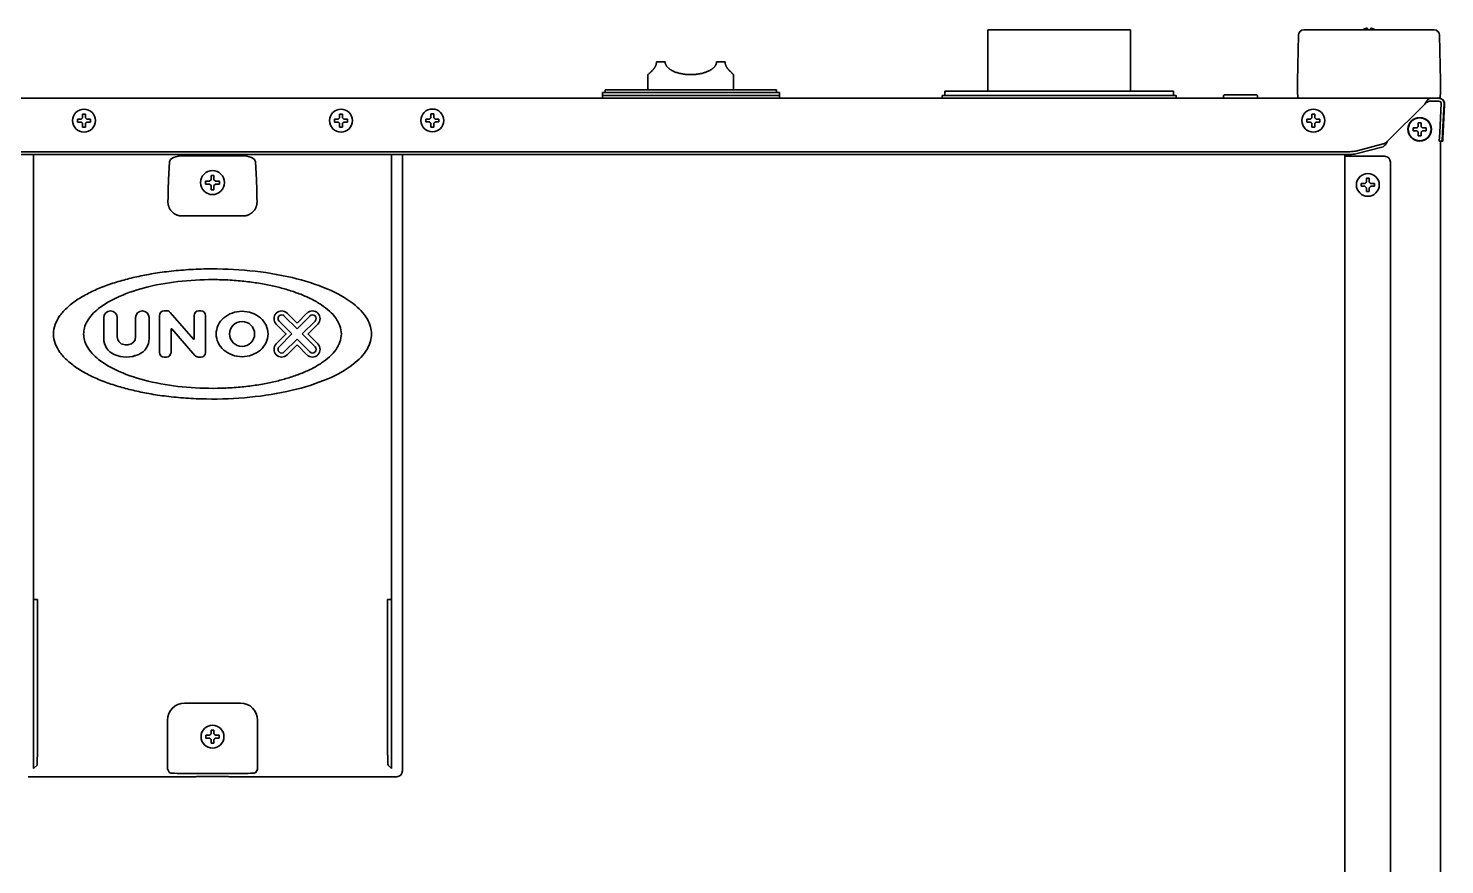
# Model space of a CAD drawing. Extents: x 5987 to 10491, y -672 to 3708.
# Drawn here: x 6364.1 to 6860.1, y 2140 to 2432.8 of the extents above; entities that cross this region are included whole.
import ezdxf

# ---------------------------------------------------------------- set-up
doc = ezdxf.new("R2010")
doc.units = 0
doc.header["$LTSCALE"] = 5
doc.layers.add('1', color=7, linetype='CONTINUOUS', true_color=0xffffff)

msp = doc.modelspace()

# ---------------------------------------------------------------- linework, layer by layer
at = {"layer": '1', "color": 7, "linetype": 'Continuous', "lineweight": 35}
for p, q in [((6700.07, 2432.33), (6750.07, 2432.33)), ((6700.07, 2432.33), (6700.07, 2410.82)), ((6750.07, 2410.82), (6750.07, 2432.33)), ((6808.85, 2430.46), (6808.57, 2414.32)), ((6810.75, 2432.33), (6810.82, 2432.33)), ((6810.82, 2432.33), (6815.92, 2432.33)), ((6815.92, 2432.33), (6851.22, 2432.33)), ((6851.22, 2432.33), (6856.32, 2432.33)), ((6856.32, 2432.33), (6856.39, 2432.33)), ((6858.57, 2414.32), (6858.29, 2430.46)), ((6584.07, 2421.13), (6587.07, 2421.13)), ((6605.07, 2421.13), (6608.07, 2421.13)), ((6581.07, 2416.63), (6581.07, 2411.32)), ((6611.07, 2411.32), (6611.07, 2416.63)), ((6626.09, 2411.33), (6566.09, 2411.33)), ((6566.09, 2411.33), (6566.09, 2410.33)), ((6626.09, 2410.33), (6626.09, 2411.33)), ((6765.07, 2410.83), (6685.07, 2410.83)), ((6685.07, 2410.83), (6685.07, 2409.33)), ((6765.07, 2409.33), (6765.07, 2410.83)), ((6808.57, 2410.33), (6808.57, 2414.29)), ((6858.57, 2414.29), (6858.57, 2410.33)), ((6855.07, 2408.33), (6002.07, 2408.33)), ((6565.09, 2410.33), (6565.09, 2409.33)), ((6596.09, 2410.33), (6565.09, 2410.33)), ((6565.09, 2409.33), (6627.09, 2409.33)), ((6565.09, 2409.33), (6565.09, 2408.33)), ((6627.09, 2410.33), (6596.09, 2410.33)), ((6627.09, 2409.33), (6627.09, 2410.33)), ((6627.09, 2408.33), (6627.09, 2409.33)), ((6766.07, 2409.33), (6684.07, 2409.33)), ((6684.07, 2409.33), (6684.07, 2408.33)), ((6766.07, 2408.33), (6766.07, 2409.33)), ((6782.82, 2409.58), (6782.57, 2409.33)), ((6782.57, 2409.33), (6782.57, 2408.33)), ((6782.82, 2409.58), (6794.32, 2409.58)), ((6794.57, 2409.33), (6794.32, 2409.58)), ((6794.57, 2408.33), (6794.57, 2409.33)), ((6808.63, 2408.81), (6808.57, 2410.33)), ((6840.07, 2393.33), (6853.07, 2406.33)), ((6855.07, 2408.33), (6858.08, 2408.33)), ((6855.07, 2407.33), (6858.08, 2407.33)), ((6858.87, 2406.48), (6858.34, 2396.37)), ((6858.57, 2410.33), (6858.52, 2408.81)), ((6859.87, 2406.43), (6859.34, 2396.32)), ((6860.07, 2406.22), (6859.45, 2394.32)), ((6381.27, 2400.53), (6381.27, 2401.03)), ((6385.87, 2401.03), (6385.87, 2400.53)), ((6471.27, 2400.53), (6471.27, 2401.03)), ((6475.87, 2401.03), (6475.87, 2400.53)), ((6503.27, 2400.58), (6503.27, 2401.08)), ((6507.87, 2401.08), (6507.87, 2400.58)), ((6811.77, 2400.53), (6811.77, 2401.03)), ((6816.37, 2401.03), (6816.37, 2400.53)), ((6381.27, 2400.03), (6381.27, 2400.53)), ((6385.87, 2400.53), (6385.87, 2400.03)), ((6471.27, 2400.03), (6471.27, 2400.53)), ((6475.87, 2400.53), (6475.87, 2400.03)), ((6503.27, 2400.08), (6503.27, 2400.58)), ((6507.87, 2400.58), (6507.87, 2400.08)), ((6811.77, 2400.03), (6811.77, 2400.53)), ((6816.37, 2400.53), (6816.37, 2400.03)), ((6849.02, 2397.48), (6849.02, 2397.98)), ((6849.02, 2396.98), (6849.02, 2397.48)), ((6853.62, 2397.98), (6853.62, 2397.48)), ((6853.62, 2397.48), (6853.62, 2396.98)), ((6858.19, 2393.38), (6858.34, 2396.37)), ((6859.34, 2396.32), (6859.19, 2393.33)), ((6838.54, 2392.36), (6828.95, 2389.88)), ((6838.54, 2391.39), (6828.95, 2388.91)), ((6858.19, 2393.38), (6859.19, 2393.33)), ((6858.57, 2393.35), (6858.57, 1373.93)), ((6859.39, 2393.33), (6859.19, 2393.34)), ((6859.45, 2394.32), (6859.39, 2393.33)), ((6826.83, 2389.65), (6030.32, 2389.65)), ((6826.83, 2388.69), (6030.32, 2388.69)), ((6365.92, 2388.69), (6365.92, 2232.89)), ((6413.17, 2379.87), (6413.47, 2386.07)), ((6438.68, 2388.21), (6418.47, 2388.21)), ((6443.68, 2386.07), (6443.97, 2379.87)), ((6491.23, 2388.69), (6491.23, 2232.89)), ((6495.07, 2388.69), (6495.07, 2172.82)), ((6825.07, 1387.03), (6825.07, 2388.68)), ((6825.07, 2388.03), (6826.07, 2388.03)), ((6826.07, 2388.03), (6839.07, 2388.03)), ((6841.07, 1376.53), (6841.07, 2386.03)), ((6428.07, 2379.83), (6428.07, 2381.33)), ((6428.07, 2381.33), (6429.07, 2381.33)), ((6429.07, 2381.33), (6429.07, 2379.83)), ((6426.07, 2379.33), (6427.57, 2379.33)), ((6426.07, 2378.83), (6426.07, 2379.33)), ((6426.07, 2378.33), (6426.07, 2378.83)), ((6427.57, 2378.33), (6426.07, 2378.33)), ((6427.57, 2379.33), (6428.07, 2379.83)), ((6428.07, 2377.83), (6427.57, 2378.33)), ((6428.07, 2376.33), (6428.07, 2377.83)), ((6429.07, 2376.33), (6428.07, 2376.33)), ((6429.07, 2379.83), (6429.57, 2379.33)), ((6429.57, 2378.33), (6429.07, 2377.83)), ((6429.07, 2377.83), (6429.07, 2376.33)), ((6429.57, 2379.33), (6431.07, 2379.33)), ((6431.07, 2378.33), (6429.57, 2378.33)), ((6431.07, 2379.33), (6431.07, 2378.83)), ((6431.07, 2378.83), (6431.07, 2378.33)), ((6830.87, 2378.03), (6830.87, 2378.53)), ((6830.87, 2377.53), (6830.87, 2378.03)), ((6835.47, 2378.53), (6835.47, 2378.03)), ((6835.47, 2378.03), (6835.47, 2377.53)), ((6439.25, 2367.15), (6417.9, 2367.15)), ((6390.48, 2331.55), (6390.48, 2324.2)), ((6395.19, 2324.79), (6395.19, 2331.55)), ((6401.65, 2331.55), (6401.65, 2324.79)), ((6406.36, 2324.2), (6406.36, 2331.55)), ((6410, 2332.29), (6410, 2319.37)), ((6412.55, 2333.9), (6411.61, 2333.9)), ((6421.88, 2324.02), (6413.77, 2333.35)), ((6422.11, 2332.29), (6422.11, 2324.11)), ((6424.53, 2333.9), (6423.73, 2333.9)), ((6426.15, 2319.37), (6426.15, 2332.29)), ((6453.71, 2332.12), (6458.18, 2327.64)), ((6458.09, 2329.73), (6454.7, 2333.11)), ((6458.18, 2327.64), (6462.66, 2332.12)), ((6461.66, 2333.11), (6458.28, 2329.73)), ((6414.04, 2319.37), (6414.04, 2327.55)), ((6414.27, 2327.64), (6422.38, 2318.31)), ((6450.9, 2329.31), (6454.28, 2325.92)), ((6456.37, 2325.83), (6451.89, 2330.3)), ((6464.48, 2330.3), (6460, 2325.83)), ((6462.09, 2325.92), (6465.47, 2329.31)), ((6454.28, 2325.73), (6450.9, 2322.35)), ((6451.89, 2321.35), (6456.37, 2325.83)), ((6458.18, 2324.01), (6453.71, 2319.53)), ((6454.7, 2318.54), (6458.09, 2321.92)), ((6462.66, 2319.53), (6458.18, 2324.01)), ((6458.28, 2321.92), (6461.66, 2318.54)), ((6460, 2325.83), (6464.48, 2321.35)), ((6465.47, 2322.35), (6462.09, 2325.73)), ((6411.61, 2317.75), (6412.42, 2317.75)), ((6423.6, 2317.75), (6424.53, 2317.75)), ((6365.92, 2232.89), (6365.92, 2173.67)), ((6367.23, 2232.89), (6365.92, 2232.89)), ((6367.23, 2178.37), (6367.23, 2232.89)), ((6489.91, 2178.37), (6489.91, 2232.89)), ((6489.91, 2232.89), (6491.23, 2232.89)), ((6491.23, 2232.89), (6491.23, 2173.67)), ((6418.79, 2196.61), (6438.36, 2196.61)), ((6412.79, 2178.37), (6412.79, 2190.61)), ((6444.36, 2190.61), (6444.36, 2178.37)), ((6426.27, 2184.83), (6426.27, 2185.33)), ((6426.27, 2184.33), (6426.27, 2184.83)), ((6430.87, 2185.33), (6430.87, 2184.83)), ((6430.87, 2184.83), (6430.87, 2184.33)), ((6365.92, 2173.67), (6367.11, 2174.87)), ((6413.47, 2172.17), (6412.87, 2173.37)), ((6444.27, 2173.37), (6443.68, 2172.17)), ((6491.23, 2173.67), (6490.03, 2174.87)), ((6422.24, 2170.83), (6364.07, 2170.83)), ((6437.68, 2171.93), (6419.47, 2171.93)), ((6432.07, 2170.9), (6425.07, 2170.9)), ((6493.07, 2170.83), (6434.9, 2170.83))]:
    msp.add_line(p, q, dxfattribs=at)
for centre, radius in [((6383.57, 2400.53), 4), ((6473.57, 2400.53), 4), ((6505.57, 2400.58), 4), ((6814.07, 2400.53), 4), ((6851.32, 2397.48), 4.13), ((6851.32, 2397.48), 4), ((6833.17, 2378.03), 4), ((6438.94, 2325.83), 4.37), ((6428.57, 2184.83), 4)]:
    msp.add_circle(centre, radius, dxfattribs=at)
for centre, radius, start, end in [((6810.75, 2430.43), 1.9, 90, 179.0001), ((6856.39, 2430.43), 1.9, 0.9999, 90), ((6809.13, 2408.83), 0.5, 182, 270), ((6858.02, 2408.83), 0.5, 270, 358), ((6858.07, 2406.33), 2, 357, 90), ((6858.08, 2406.53), 1.8, 357, 90), ((6858.08, 2406.53), 0.8, 357, 90), ((6839.07, 2386.03), 2, 0, 90), ((6428.57, 2378.83), 4.2, 0, 180), ((6428.57, 2378.83), 4.2, 180, 0), ((6392.84, 2331.55), 2.36, 0, 180), ((6404.01, 2331.55), 2.36, 0, 180), ((6411.61, 2332.29), 1.62, 90, 180), ((6412.55, 2332.29), 1.62, 41, 90), ((6423.73, 2332.29), 1.62, 90, 180), ((6424.53, 2332.29), 1.62, 0, 90), ((6452.8, 2331.21), 2.69, 45, 225), ((6452.8, 2331.21), 1.29, 45, 225), ((6463.57, 2331.21), 2.69, 315, 135), ((6463.57, 2331.21), 1.29, 315, 135), ((6414.17, 2327.55), 0.135, 41, 180), ((6458.18, 2329.82), 0.135, 225, 315), ((6396.54, 2324.2), 6.06, 180, 246.4218), ((6397.88, 2324.79), 2.69, 180, 262.3377), ((6398.42, 2328.79), 6.73, 262.3377, 277.6623), ((6398.96, 2324.79), 2.69, 277.6623, 0), ((6400.31, 2324.2), 6.06, 293.5782, 0), ((6421.98, 2324.11), 0.135, 221, 0), ((6452.8, 2320.44), 2.69, 135, 315), ((6452.8, 2320.44), 1.29, 135, 315), ((6454.19, 2325.83), 0.135, 315, 45), ((6458.18, 2321.83), 0.135, 45, 135), ((6463.57, 2320.44), 2.69, 225, 45), ((6462.18, 2325.83), 0.135, 135, 225), ((6463.57, 2320.44), 1.29, 225, 45), ((6398.42, 2328.52), 10.77, 246.4218, 293.5782), ((6411.61, 2319.37), 1.62, 180, 270), ((6412.42, 2319.37), 1.62, 270, 0), ((6423.6, 2319.37), 1.62, 221, 270), ((6424.53, 2319.37), 1.62, 270, 0)]:
    msp.add_arc(centre, radius, start, end, dxfattribs=at)
for centre, major_axis, ratio, start_param, end_param in [((6418.47, 2386.03), (5, 0), 0.436764, 1.570796, 3.124139), ((6438.68, 2386.03), (5, 0), 0.436764, 0.017453, 1.570796), ((6826.83, 2390.43), (3, 0), 0.258819, 4.712389, 5.497787), ((6826.83, 2389.46), (3, 0), 0.258819, 4.712389, 5.497787), ((6413.35, 2352.62), (0, 29), 0.017455, 0.349066, 0.828488), ((6443.8, 2352.62), (0, 29), 0.017455, -0.828488, -0.349066), ((6418.79, 2190.61), (-4.24, 4.24), 0.999594, -0.785246, 0.785246), ((6438.36, 2190.61), (4.24, 4.24), 0.999594, 5.497939, 7.068431), ((6412.87, 2178.37), (0, 5), 0.017455, 1.570796, 3.106686), ((6444.27, 2178.37), (0, 5), 0.017455, 3.176499, 4.712389), ((6490.04, 2178.37), (0, 3.5), 0.034921, 1.570796, 3.106686), ((6493.07, 2172.83), (-1.42, 1.42), 0.998783, 2.356803, 3.926382), ((6419.47, 2172.18), (6, 0), 0.040741, 3.159046, 4.712389), ((6422.24, 2170.88), (1.5, 0), 0.034921, 4.712389, 5.943348), ((6425.07, 2170.84), (-1.5, 0), 0.034921, -1.570796, -0.339837), ((6432.07, 2170.84), (-1.5, 0), 0.034921, 3.48143, 4.712389), ((6434.9, 2170.88), (-1.5, 0), 0.034921, 0.339837, 1.570796), ((6437.68, 2172.18), (-6, 0), 0.040741, 1.570796, 3.124139)]:
    msp.add_ellipse(centre, major_axis=major_axis, ratio=ratio, start_param=start_param, end_param=end_param, dxfattribs=at)
at = {"layer": '1', "color": 7, "linetype": 'Continuous', "lineweight": 35, "extrusion": (0, 0, -1)}
msp.add_ellipse((6367.11, 2178.37), major_axis=(0, 3.5), ratio=0.034921, start_param=1.570796, end_param=3.106686, dxfattribs=at)
at = {"layer": '1', "color": 7, "linetype": 'Continuous', "lineweight": 35}
for points, knots in [([(6832.57, 2432.82), (6832.52, 2432.81), (6832.41, 2432.78), (6832.25, 2432.73), (6832.09, 2432.67), (6831.93, 2432.61), (6831.78, 2432.54), (6831.63, 2432.47), (6831.49, 2432.4), (6831.4, 2432.35), (6831.38, 2432.33)], [0, 0, 0, 0, 0.134116, 0.268232, 0.402347, 0.536463, 0.670579, 0.804695, 0.938811, 1, 1, 1, 1]), ([(6833.07, 2432.33), (6833.07, 2432.43), (6833.07, 2432.52), (6833.07, 2432.64), (6833.07, 2432.68), (6833.07, 2432.76), (6833.07, 2432.79), (6833.07, 2432.82)], [0.0751607, 0.0751607, 0.0751607, 0.0751607, 0.5, 0.5, 0.75, 0.75, 1, 1, 1, 1]), ([(6834.07, 2432.82), (6834.07, 2432.81), (6834.07, 2432.78), (6834.07, 2432.73), (6834.07, 2432.67), (6834.07, 2432.61), (6834.07, 2432.54), (6834.07, 2432.47), (6834.07, 2432.4), (6834.07, 2432.34), (6834.07, 2432.33)], [0, 0, 0, 0, 0.125, 0.25, 0.375, 0.5, 0.625, 0.75, 0.875, 0.9389458, 0.9389458, 0.9389458, 0.9389458]), ([(6835.78, 2432.33), (6835.61, 2432.43), (6835.43, 2432.52), (6835.14, 2432.64), (6835.03, 2432.68), (6834.8, 2432.76), (6834.69, 2432.79), (6834.57, 2432.82)], [0.0751607, 0.0751607, 0.0751607, 0.0751607, 0.5, 0.5, 0.75, 0.75, 1, 1, 1, 1]), ([(6584.07, 2421.13), (6584.07, 2421.07), (6584.07, 2421.01), (6584.06, 2420.89), (6584.06, 2420.83), (6584.04, 2420.65), (6584.02, 2420.54), (6583.97, 2420.31), (6583.93, 2420.21), (6583.86, 2420), (6583.83, 2419.9), (6583.77, 2419.78), (6583.76, 2419.76), (6583.74, 2419.71), (6583.73, 2419.69), (6583.7, 2419.62), (6583.68, 2419.57), (6583.61, 2419.44), (6583.56, 2419.36), (6583.47, 2419.19), (6583.42, 2419.12), (6583.32, 2418.97), (6583.27, 2418.89), (6583.2, 2418.79), (6583.17, 2418.76), (6583.12, 2418.69), (6583.1, 2418.66), (6583.02, 2418.56), (6582.97, 2418.5), (6582.87, 2418.38), (6582.82, 2418.32), (6582.73, 2418.21), (6582.68, 2418.15), (6582.44, 2417.89), (6582.27, 2417.71), (6582.06, 2417.51), (6582.02, 2417.47), (6581.94, 2417.4), (6581.83, 2417.29), (6581.73, 2417.2), (6581.54, 2417.02), (6581.43, 2416.93), (6581.32, 2416.83), (6581.29, 2416.81), (6581.26, 2416.78), (6581.24, 2416.77), (6581.23, 2416.76), (6581.19, 2416.72), (6581.13, 2416.68), (6581.1, 2416.65), (6581.08, 2416.63), (6581.07, 2416.63), (6581.07, 2416.63)], [0, 0, 0, 0, 0.015661, 0.015661, 0.031322, 0.031322, 0.062644, 0.062644, 0.093966, 0.093966, 0.125288, 0.125288, 0.133118, 0.133118, 0.140949, 0.140949, 0.15661, 0.15661, 0.187932, 0.187932, 0.219254, 0.219254, 0.250576, 0.250576, 0.266237, 0.266237, 0.281898, 0.281898, 0.31322, 0.31322, 0.344542, 0.344542, 0.375864, 0.375864, 0.501151, 0.501151, 0.532473, 0.532473, 0.563795, 0.626439, 0.626439, 0.751727, 0.751727, 0.783049, 0.79871, 0.79871, 0.814371, 0.814371, 0.877015, 0.939659, 0.939659, 1, 1, 1, 1]), ([(6605.07, 2421.13), (6605.07, 2421.07), (6605.07, 2421.01), (6605.06, 2420.89), (6605.05, 2420.83), (6605.03, 2420.65), (6605, 2420.54), (6604.93, 2420.31), (6604.88, 2420.2), (6604.79, 2420), (6604.73, 2419.9), (6604.65, 2419.75), (6604.61, 2419.71), (6604.55, 2419.62), (6604.52, 2419.57), (6604.42, 2419.44), (6604.35, 2419.35), (6604.2, 2419.19), (6604.13, 2419.11), (6603.97, 2418.96), (6603.89, 2418.89), (6603.76, 2418.79), (6603.72, 2418.75), (6603.64, 2418.69), (6603.59, 2418.65), (6603.46, 2418.56), (6603.37, 2418.49), (6603.1, 2418.31), (6602.92, 2418.2), (6602.54, 2417.99), (6602.34, 2417.89), (6601.94, 2417.71), (6601.74, 2417.63), (6601.42, 2417.51), (6601.32, 2417.47), (6601.11, 2417.39), (6601, 2417.36), (6600.67, 2417.26), (6600.46, 2417.19), (6599.8, 2417.02), (6599.35, 2416.93), (6598.66, 2416.81), (6598.43, 2416.78), (6598.08, 2416.74), (6597.9, 2416.72), (6597.73, 2416.7), (6597.61, 2416.69), (6597.55, 2416.69), (6597.02, 2416.64), (6596.54, 2416.63), (6595.6, 2416.63), (6595.13, 2416.64), (6594.42, 2416.7), (6594.19, 2416.72), (6593.84, 2416.77), (6593.72, 2416.78), (6593.49, 2416.82), (6593.37, 2416.83), (6592.8, 2416.93), (6592.35, 2417.02), (6591.69, 2417.19), (6591.47, 2417.26), (6591.04, 2417.39), (6590.83, 2417.47), (6590.52, 2417.58), (6590.42, 2417.62), (6590.21, 2417.71), (6590.11, 2417.75), (6589.81, 2417.89), (6589.61, 2417.99), (6589.32, 2418.15), (6589.23, 2418.2), (6589.04, 2418.31), (6588.95, 2418.37), (6588.77, 2418.49), (6588.68, 2418.56), (6588.55, 2418.65), (6588.51, 2418.69), (6588.42, 2418.75), (6588.38, 2418.79), (6588.26, 2418.89), (6588.18, 2418.96), (6588.02, 2419.11), (6587.94, 2419.19), (6587.8, 2419.35), (6587.73, 2419.44), (6587.63, 2419.57), (6587.59, 2419.62), (6587.53, 2419.71), (6587.5, 2419.75), (6587.41, 2419.9), (6587.36, 2420), (6587.29, 2420.15), (6587.26, 2420.2), (6587.23, 2420.29), (6587.22, 2420.31), (6587.2, 2420.37), (6587.19, 2420.4), (6587.15, 2420.54), (6587.12, 2420.65), (6587.09, 2420.83), (6587.09, 2420.89), (6587.08, 2420.98), (6587.08, 2421.01), (6587.07, 2421.07), (6587.07, 2421.1), (6587.07, 2421.13)], [0, 0, 0, 0, 0.007812, 0.007812, 0.015625, 0.015625, 0.03125, 0.03125, 0.046875, 0.046875, 0.0625, 0.0625, 0.070312, 0.070312, 0.078125, 0.078125, 0.09375, 0.09375, 0.109375, 0.109375, 0.125, 0.125, 0.132812, 0.132812, 0.140625, 0.140625, 0.15625, 0.15625, 0.1875, 0.1875, 0.21875, 0.21875, 0.25, 0.25, 0.265625, 0.265625, 0.28125, 0.28125, 0.3125, 0.3125, 0.375, 0.375, 0.40625, 0.40625, 0.421875, 0.429687, 0.429687, 0.4375, 0.4375, 0.5, 0.5, 0.5625, 0.5625, 0.59375, 0.59375, 0.609375, 0.609375, 0.625, 0.625, 0.6875, 0.6875, 0.71875, 0.71875, 0.75, 0.75, 0.765625, 0.765625, 0.78125, 0.78125, 0.8125, 0.8125, 0.828125, 0.828125, 0.84375, 0.84375, 0.859375, 0.859375, 0.867187, 0.867187, 0.875, 0.875, 0.890625, 0.890625, 0.90625, 0.90625, 0.921875, 0.921875, 0.929688, 0.929688, 0.9375, 0.9375, 0.953125, 0.953125, 0.960938, 0.960938, 0.964844, 0.964844, 0.96875, 0.96875, 0.984375, 0.984375, 0.992188, 0.992188, 0.996094, 0.996094, 1, 1, 1, 1]), ([(6611.07, 2416.63), (6611.07, 2416.63), (6611.05, 2416.64), (6610.98, 2416.7), (6610.95, 2416.72), (6610.89, 2416.78), (6610.85, 2416.81), (6610.78, 2416.87), (6610.75, 2416.9), (6610.71, 2416.93), (6610.68, 2416.96), (6610.67, 2416.97), (6610.6, 2417.03), (6610.48, 2417.13), (6610.35, 2417.26), (6610.2, 2417.4), (6610.13, 2417.47), (6609.96, 2417.63), (6609.88, 2417.71), (6609.7, 2417.89), (6609.61, 2417.99), (6609.49, 2418.12), (6609.47, 2418.15), (6609.42, 2418.2), (6609.4, 2418.23), (6609.32, 2418.32), (6609.27, 2418.37), (6609.13, 2418.55), (6609.03, 2418.68), (6608.9, 2418.86), (6608.88, 2418.89), (6608.83, 2418.97), (6608.8, 2419), (6608.73, 2419.12), (6608.68, 2419.19), (6608.58, 2419.36), (6608.54, 2419.44), (6608.45, 2419.61), (6608.4, 2419.71), (6608.35, 2419.83), (6608.34, 2419.85), (6608.32, 2419.9), (6608.29, 2419.97), (6608.26, 2420.05), (6608.21, 2420.2), (6608.18, 2420.31), (6608.14, 2420.48), (6608.13, 2420.54), (6608.11, 2420.65), (6608.1, 2420.71), (6608.08, 2420.89), (6608.07, 2421.01), (6608.07, 2421.13)], [0, 0, 0, 0, 0.124495, 0.124495, 0.187031, 0.187031, 0.249567, 0.249567, 0.280835, 0.296469, 0.296469, 0.312103, 0.312103, 0.374639, 0.437175, 0.437175, 0.499711, 0.499711, 0.562247, 0.562247, 0.624783, 0.624783, 0.640418, 0.640418, 0.656052, 0.656052, 0.68732, 0.68732, 0.749856, 0.749856, 0.76549, 0.76549, 0.781124, 0.781124, 0.812392, 0.812392, 0.84366, 0.84366, 0.874928, 0.874928, 0.882745, 0.882745, 0.890562, 0.906196, 0.906196, 0.937464, 0.937464, 0.953098, 0.953098, 0.968732, 0.968732, 1, 1, 1, 1]), ([(6853.07, 2406.33), (6853.16, 2406.46), (6853.24, 2406.59), (6853.41, 2406.84), (6853.49, 2406.97), (6853.66, 2407.21), (6853.74, 2407.33), (6853.91, 2407.55), (6853.99, 2407.65), (6854.16, 2407.83), (6854.24, 2407.92), (6854.41, 2408.06), (6854.49, 2408.12), (6854.66, 2408.22), (6854.74, 2408.26), (6854.91, 2408.31), (6854.99, 2408.33), (6855.07, 2408.33)], [0, 0, 0, 0, 0.125, 0.125, 0.25, 0.25, 0.375, 0.375, 0.5, 0.5, 0.625, 0.625, 0.75, 0.75, 0.875, 0.875, 1, 1, 1, 1]), ([(6381.27, 2401.03), (6381.48, 2401.03), (6381.69, 2401.03), (6382.01, 2401.03), (6382.12, 2401.03), (6382.34, 2401.03), (6382.46, 2401.03), (6382.57, 2401.03)], [0, 0, 0, 0, 0.5, 0.5, 0.75, 0.75, 1, 1, 1, 1]), ([(6384.07, 2402.83), (6384.07, 2402.62), (6384.07, 2402.41), (6384.07, 2402.09), (6384.07, 2401.98), (6384.07, 2401.75), (6384.07, 2401.64), (6384.07, 2401.53)], [0, 0, 0, 0, 0.5, 0.5, 0.75, 0.75, 1, 1, 1, 1]), ([(6471.27, 2401.03), (6471.48, 2401.03), (6471.69, 2401.03), (6472.01, 2401.03), (6472.12, 2401.03), (6472.34, 2401.03), (6472.46, 2401.03), (6472.57, 2401.03)], [0, 0, 0, 0, 0.5, 0.5, 0.75, 0.75, 1, 1, 1, 1]), ([(6474.07, 2402.83), (6474.07, 2402.62), (6474.07, 2402.41), (6474.07, 2402.09), (6474.07, 2401.98), (6474.07, 2401.75), (6474.07, 2401.64), (6474.07, 2401.53)], [0, 0, 0, 0, 0.5, 0.5, 0.75, 0.75, 1, 1, 1, 1]), ([(6503.27, 2401.08), (6503.48, 2401.08), (6503.69, 2401.08), (6504.01, 2401.08), (6504.12, 2401.08), (6504.34, 2401.08), (6504.46, 2401.08), (6504.57, 2401.08)], [0, 0, 0, 0, 0.5, 0.5, 0.75, 0.75, 1, 1, 1, 1]), ([(6506.07, 2402.88), (6506.07, 2402.67), (6506.07, 2402.46), (6506.07, 2402.14), (6506.07, 2402.03), (6506.07, 2401.8), (6506.07, 2401.69), (6506.07, 2401.58)], [0, 0, 0, 0, 0.5, 0.5, 0.75, 0.75, 1, 1, 1, 1]), ([(6811.77, 2401.03), (6811.98, 2401.03), (6812.19, 2401.03), (6812.51, 2401.03), (6812.62, 2401.03), (6812.84, 2401.03), (6812.96, 2401.03), (6813.07, 2401.03)], [0, 0, 0, 0, 0.5, 0.5, 0.75, 0.75, 1, 1, 1, 1]), ([(6814.57, 2402.83), (6814.57, 2402.62), (6814.57, 2402.41), (6814.57, 2402.09), (6814.57, 2401.98), (6814.57, 2401.75), (6814.57, 2401.64), (6814.57, 2401.53)], [0, 0, 0, 0, 0.5, 0.5, 0.75, 0.75, 1, 1, 1, 1]), ([(6383.07, 2398.23), (6383.07, 2398.43), (6383.07, 2398.64), (6383.07, 2398.96), (6383.07, 2399.07), (6383.07, 2399.3), (6383.07, 2399.41), (6383.07, 2399.53)], [0, 0, 0, 0, 0.5, 0.5, 0.75, 0.75, 1, 1, 1, 1]), ([(6385.87, 2400.03), (6385.67, 2400.03), (6385.46, 2400.03), (6385.14, 2400.03), (6385.03, 2400.03), (6384.8, 2400.03), (6384.69, 2400.03), (6384.57, 2400.03)], [0, 0, 0, 0, 0.5, 0.5, 0.75, 0.75, 1, 1, 1, 1]), ([(6473.07, 2398.23), (6473.07, 2398.43), (6473.07, 2398.64), (6473.07, 2398.96), (6473.07, 2399.07), (6473.07, 2399.3), (6473.07, 2399.41), (6473.07, 2399.53)], [0, 0, 0, 0, 0.5, 0.5, 0.75, 0.75, 1, 1, 1, 1]), ([(6475.87, 2400.03), (6475.67, 2400.03), (6475.46, 2400.03), (6475.14, 2400.03), (6475.03, 2400.03), (6474.8, 2400.03), (6474.69, 2400.03), (6474.57, 2400.03)], [0, 0, 0, 0, 0.5, 0.5, 0.75, 0.75, 1, 1, 1, 1]), ([(6505.07, 2398.28), (6505.07, 2398.48), (6505.07, 2398.69), (6505.07, 2399.01), (6505.07, 2399.12), (6505.07, 2399.35), (6505.07, 2399.46), (6505.07, 2399.58)], [0, 0, 0, 0, 0.5, 0.5, 0.75, 0.75, 1, 1, 1, 1]), ([(6507.87, 2400.08), (6507.67, 2400.08), (6507.46, 2400.08), (6507.14, 2400.08), (6507.03, 2400.08), (6506.8, 2400.08), (6506.69, 2400.08), (6506.57, 2400.08)], [0, 0, 0, 0, 0.5, 0.5, 0.75, 0.75, 1, 1, 1, 1]), ([(6813.57, 2398.23), (6813.57, 2398.43), (6813.57, 2398.64), (6813.57, 2398.96), (6813.57, 2399.07), (6813.57, 2399.3), (6813.57, 2399.41), (6813.57, 2399.53)], [0, 0, 0, 0, 0.5, 0.5, 0.75, 0.75, 1, 1, 1, 1]), ([(6816.37, 2400.03), (6816.17, 2400.03), (6815.96, 2400.03), (6815.64, 2400.03), (6815.53, 2400.03), (6815.3, 2400.03), (6815.19, 2400.03), (6815.07, 2400.03)], [0, 0, 0, 0, 0.5, 0.5, 0.75, 0.75, 1, 1, 1, 1]), ([(6849.02, 2397.98), (6849.23, 2397.98), (6849.44, 2397.98), (6849.76, 2397.98), (6849.87, 2397.98), (6850.09, 2397.98), (6850.21, 2397.98), (6850.32, 2397.98)], [0, 0, 0, 0, 0.5, 0.5, 0.75, 0.75, 1, 1, 1, 1]), ([(6850.82, 2395.18), (6850.82, 2395.38), (6850.82, 2395.59), (6850.82, 2395.91), (6850.82, 2396.02), (6850.82, 2396.25), (6850.82, 2396.36), (6850.82, 2396.48)], [0, 0, 0, 0, 0.5, 0.5, 0.75, 0.75, 1, 1, 1, 1]), ([(6851.82, 2399.78), (6851.82, 2399.57), (6851.82, 2399.36), (6851.82, 2399.04), (6851.82, 2398.93), (6851.82, 2398.7), (6851.82, 2398.59), (6851.82, 2398.48)], [0, 0, 0, 0, 0.5, 0.5, 0.75, 0.75, 1, 1, 1, 1]), ([(6853.62, 2396.98), (6853.42, 2396.98), (6853.21, 2396.98), (6852.89, 2396.98), (6852.78, 2396.98), (6852.55, 2396.98), (6852.44, 2396.98), (6852.32, 2396.98)], [0, 0, 0, 0, 0.5, 0.5, 0.75, 0.75, 1, 1, 1, 1]), ([(6838.54, 2392.36), (6838.6, 2392.37), (6838.67, 2392.39), (6838.79, 2392.44), (6838.86, 2392.46), (6838.99, 2392.52), (6839.05, 2392.56), (6839.18, 2392.63), (6839.24, 2392.67), (6839.37, 2392.76), (6839.43, 2392.81), (6839.56, 2392.9), (6839.63, 2392.95), (6839.75, 2393.06), (6839.82, 2393.11), (6839.95, 2393.22), (6840.01, 2393.27), (6840.07, 2393.33)], [0, 0, 0, 0, 0.125, 0.125, 0.25, 0.25, 0.375, 0.375, 0.5, 0.5, 0.625, 0.625, 0.75, 0.75, 0.875, 0.875, 1, 1, 1, 1]), ([(6830.87, 2378.53), (6831.08, 2378.53), (6831.29, 2378.53), (6831.61, 2378.53), (6831.72, 2378.53), (6831.94, 2378.53), (6832.06, 2378.53), (6832.17, 2378.53)], [0, 0, 0, 0, 0.5, 0.5, 0.75, 0.75, 1, 1, 1, 1]), ([(6832.67, 2375.73), (6832.67, 2375.93), (6832.67, 2376.14), (6832.67, 2376.46), (6832.67, 2376.57), (6832.67, 2376.8), (6832.67, 2376.91), (6832.67, 2377.03)], [0, 0, 0, 0, 0.5, 0.5, 0.75, 0.75, 1, 1, 1, 1]), ([(6833.67, 2380.33), (6833.67, 2380.12), (6833.67, 2379.91), (6833.67, 2379.59), (6833.67, 2379.48), (6833.67, 2379.25), (6833.67, 2379.14), (6833.67, 2379.03)], [0, 0, 0, 0, 0.5, 0.5, 0.75, 0.75, 1, 1, 1, 1]), ([(6835.47, 2377.53), (6835.27, 2377.53), (6835.06, 2377.53), (6834.74, 2377.53), (6834.63, 2377.53), (6834.4, 2377.53), (6834.29, 2377.53), (6834.17, 2377.53)], [0, 0, 0, 0, 0.5, 0.5, 0.75, 0.75, 1, 1, 1, 1]), ([(6417.9, 2367.15), (6417.85, 2367.15), (6417.8, 2367.15), (6417.7, 2367.15), (6417.56, 2367.16), (6417.41, 2367.17), (6417.13, 2367.21), (6416.94, 2367.24), (6416.66, 2367.31), (6416.57, 2367.33), (6416.43, 2367.37), (6416.39, 2367.39), (6416.3, 2367.42), (6416.25, 2367.43), (6416.03, 2367.51), (6415.86, 2367.59), (6415.53, 2367.75), (6415.37, 2367.84), (6415.18, 2367.97), (6415.14, 2367.99), (6415.07, 2368.05), (6414.96, 2368.12), (6414.85, 2368.2), (6414.65, 2368.37), (6414.52, 2368.49), (6414.29, 2368.73), (6414.17, 2368.85), (6414.04, 2369.01), (6414.02, 2369.05), (6413.97, 2369.11), (6413.94, 2369.15), (6413.87, 2369.24), (6413.83, 2369.31), (6413.7, 2369.51), (6413.62, 2369.65), (6413.47, 2369.92), (6413.41, 2370.06), (6413.32, 2370.26), (6413.3, 2370.33), (6413.26, 2370.44), (6413.25, 2370.47), (6413.22, 2370.54), (6413.21, 2370.58), (6413.16, 2370.75), (6413.12, 2370.89), (6413.06, 2371.16), (6413.04, 2371.3), (6412.98, 2371.7), (6412.97, 2371.96), (6412.97, 2372.23)], [0, 0, 0, 0, 0.015625, 0.015625, 0.03125, 0.0625, 0.0625, 0.125, 0.125, 0.15625, 0.15625, 0.171875, 0.171875, 0.1875, 0.1875, 0.25, 0.25, 0.3125, 0.3125, 0.328125, 0.328125, 0.34375, 0.375, 0.375, 0.4375, 0.4375, 0.5, 0.5, 0.515625, 0.515625, 0.53125, 0.53125, 0.5625, 0.5625, 0.625, 0.625, 0.6875, 0.6875, 0.71875, 0.71875, 0.734375, 0.734375, 0.75, 0.75, 0.8125, 0.8125, 0.875, 0.875, 1, 1, 1, 1]), ([(6444.17, 2372.23), (6444.17, 2372.16), (6444.17, 2372.09), (6444.17, 2371.96), (6444.17, 2371.9), (6444.16, 2371.7), (6444.14, 2371.56), (6444.11, 2371.3), (6444.08, 2371.16), (6444.02, 2370.89), (6443.99, 2370.75), (6443.92, 2370.54), (6443.9, 2370.47), (6443.86, 2370.37), (6443.85, 2370.34), (6443.82, 2370.27), (6443.81, 2370.23), (6443.74, 2370.06), (6443.67, 2369.92), (6443.53, 2369.65), (6443.45, 2369.51), (6443.28, 2369.25), (6443.18, 2369.11), (6443.05, 2368.95), (6443.03, 2368.92), (6442.97, 2368.86), (6442.94, 2368.82), (6442.86, 2368.73), (6442.8, 2368.67), (6442.62, 2368.49), (6442.49, 2368.37), (6442.22, 2368.15), (6442.08, 2368.04), (6441.91, 2367.93), (6441.89, 2367.92), (6441.85, 2367.9), (6441.83, 2367.88), (6441.77, 2367.85), (6441.65, 2367.78), (6441.53, 2367.71), (6441.29, 2367.59), (6441.12, 2367.52), (6440.77, 2367.39), (6440.58, 2367.33), (6440.35, 2367.28), (6440.3, 2367.26), (6440.21, 2367.25), (6440.07, 2367.22), (6439.92, 2367.2), (6439.64, 2367.16), (6439.44, 2367.15), (6439.25, 2367.15)], [0, 0, 0, 0, 0.03125, 0.03125, 0.0625, 0.0625, 0.125, 0.125, 0.1875, 0.1875, 0.25, 0.25, 0.28125, 0.28125, 0.296875, 0.296875, 0.3125, 0.3125, 0.375, 0.375, 0.4375, 0.4375, 0.5, 0.5, 0.515625, 0.515625, 0.53125, 0.53125, 0.5625, 0.5625, 0.625, 0.625, 0.6875, 0.6875, 0.695313, 0.695313, 0.703125, 0.703125, 0.71875, 0.75, 0.75, 0.8125, 0.8125, 0.875, 0.875, 0.890625, 0.890625, 0.90625, 0.9375, 0.9375, 1, 1, 1, 1]), ([(6484.26, 2325.83), (6484.26, 2326.68), (6484, 2328.5), (6482.28, 2332.46), (6477.29, 2337.41), (6468.17, 2342.24), (6455.89, 2346.02), (6441.59, 2348.27), (6429.09, 2348.77), (6419.35, 2348.36), (6412.62, 2347.71), (6407.37, 2346.92), (6403.47, 2346.17), (6400.75, 2345.57), (6398.12, 2344.91), (6394.68, 2343.94), (6390.5, 2342.53), (6385.77, 2340.49), (6381.51, 2338.13), (6377.91, 2335.44), (6374.38, 2331.73), (6372.89, 2328.11), (6372.89, 2325.83)], [0, 0, 0, 0, 0.019941, 0.042354, 0.099604, 0.179479, 0.281703, 0.398223, 0.516716, 0.573001, 0.625808, 0.674436, 0.697057, 0.718516, 0.739445, 0.760411, 0.802011, 0.842362, 0.880468, 0.915456, 0.946829, 1, 1, 1, 1]), ([(6383.45, 2325.83), (6383.45, 2326.54), (6383.66, 2328.06), (6385.05, 2331.35), (6389.07, 2335.49), (6396.47, 2339.54), (6406.43, 2342.7), (6418.02, 2344.58), (6428.15, 2345), (6436.05, 2344.65), (6441.5, 2344.11), (6445.76, 2343.46), (6448.92, 2342.83), (6451.12, 2342.33), (6453.25, 2341.77), (6456.04, 2340.96), (6459.43, 2339.78), (6463.27, 2338.08), (6467.65, 2335.55), (6472.01, 2331.93), (6473.7, 2327.72), (6473.7, 2325.83)], [0, 0, 0, 0, 0.020426, 0.043294, 0.101168, 0.181166, 0.283064, 0.398962, 0.516733, 0.572675, 0.625172, 0.673535, 0.696042, 0.717401, 0.73824, 0.759127, 0.800607, 0.840911, 0.879072, 0.945685, 1, 1, 1, 1]), ([(6448.02, 2325.83), (6448.02, 2326.87), (6447.52, 2329.01), (6445.46, 2331.65), (6442.45, 2333.37), (6438.94, 2333.97), (6435.43, 2333.37), (6432.41, 2331.65), (6430.35, 2329.01), (6429.85, 2326.87), (6429.85, 2325.83)], [0, 0, 0, 0, 0.117152, 0.239047, 0.367351, 0.5, 0.632649, 0.760953, 0.882848, 1, 1, 1, 1]), ([(6372.89, 2325.83), (6372.89, 2323.55), (6374.38, 2319.92), (6377.91, 2316.22), (6381.51, 2313.52), (6385.77, 2311.16), (6390.5, 2309.13), (6394.68, 2307.72), (6398.12, 2306.74), (6400.75, 2306.08), (6403.47, 2305.48), (6407.37, 2304.73), (6412.62, 2303.94), (6419.35, 2303.3), (6429.09, 2302.89), (6441.59, 2303.38), (6455.89, 2305.63), (6468.17, 2309.41), (6477.29, 2314.24), (6482.28, 2319.2), (6484, 2323.15), (6484.26, 2324.97), (6484.26, 2325.83)], [0, 0, 0, 0, 0.053171, 0.084544, 0.119532, 0.157638, 0.197989, 0.239589, 0.260555, 0.281484, 0.302943, 0.325564, 0.374192, 0.426999, 0.483284, 0.601777, 0.718297, 0.820521, 0.900396, 0.957646, 0.980059, 1, 1, 1, 1]), ([(6473.7, 2325.83), (6473.7, 2323.93), (6472.01, 2319.72), (6467.65, 2316.1), (6463.27, 2313.57), (6459.43, 2311.87), (6456.04, 2310.69), (6453.25, 2309.88), (6451.12, 2309.33), (6448.92, 2308.82), (6445.76, 2308.2), (6441.5, 2307.54), (6436.05, 2307), (6428.15, 2306.66), (6418.02, 2307.07), (6406.43, 2308.95), (6396.47, 2312.11), (6389.07, 2316.16), (6385.05, 2320.31), (6383.66, 2323.6), (6383.45, 2325.11), (6383.45, 2325.83)], [0, 0, 0, 0, 0.054315, 0.120928, 0.159089, 0.199393, 0.240873, 0.26176, 0.282599, 0.303958, 0.326465, 0.374828, 0.427325, 0.483267, 0.601038, 0.716936, 0.818834, 0.898832, 0.956706, 0.979574, 1, 1, 1, 1]), ([(6429.85, 2325.83), (6429.85, 2324.79), (6430.35, 2322.64), (6432.41, 2320.01), (6435.43, 2318.28), (6438.94, 2317.68), (6442.45, 2318.28), (6445.46, 2320.01), (6447.52, 2322.64), (6448.02, 2324.79), (6448.02, 2325.83)], [0, 0, 0, 0, 0.117152, 0.239047, 0.367351, 0.5, 0.632649, 0.760953, 0.882848, 1, 1, 1, 1]), ([(6400.89, 2317.9), (6400.9, 2317.9), (6400.9, 2317.91), (6400.91, 2317.93), (6400.93, 2317.94), (6400.94, 2317.96), (6400.95, 2317.98), (6400.96, 2317.99), (6400.98, 2318.01), (6400.99, 2318.03), (6401.01, 2318.05), (6401.02, 2318.07), (6401.04, 2318.09), (6401.05, 2318.1), (6401.07, 2318.12), (6401.08, 2318.15), (6401.1, 2318.17), (6401.12, 2318.19), (6401.13, 2318.21), (6401.15, 2318.23), (6401.17, 2318.26), (6401.19, 2318.28), (6401.2, 2318.3), (6401.21, 2318.31), (6401.21, 2318.31)], [0, 0, 0, 0, 0.039034, 0.0789, 0.119602, 0.161139, 0.203514, 0.246728, 0.290781, 0.335676, 0.381414, 0.427994, 0.475419, 0.52369, 0.572806, 0.622769, 0.67358, 0.72524, 0.777749, 0.831107, 0.885317, 0.940377, 0.99629, 1, 1, 1, 1]), ([(6426.27, 2185.33), (6426.48, 2185.33), (6426.69, 2185.33), (6427.01, 2185.33), (6427.12, 2185.33), (6427.34, 2185.33), (6427.46, 2185.33), (6427.57, 2185.33)], [0, 0, 0, 0, 0.5, 0.5, 0.75, 0.75, 1, 1, 1, 1]), ([(6428.07, 2182.53), (6428.07, 2182.73), (6428.07, 2182.94), (6428.07, 2183.26), (6428.07, 2183.37), (6428.07, 2183.6), (6428.07, 2183.71), (6428.07, 2183.83)], [0, 0, 0, 0, 0.5, 0.5, 0.75, 0.75, 1, 1, 1, 1]), ([(6429.07, 2187.13), (6429.07, 2186.92), (6429.07, 2186.71), (6429.07, 2186.39), (6429.07, 2186.28), (6429.07, 2186.05), (6429.07, 2185.94), (6429.07, 2185.83)], [0, 0, 0, 0, 0.5, 0.5, 0.75, 0.75, 1, 1, 1, 1]), ([(6430.87, 2184.33), (6430.67, 2184.33), (6430.46, 2184.33), (6430.14, 2184.33), (6430.03, 2184.33), (6429.8, 2184.33), (6429.69, 2184.33), (6429.57, 2184.33)], [0, 0, 0, 0, 0.5, 0.5, 0.75, 0.75, 1, 1, 1, 1])]:
    msp.add_open_spline(points, degree=3, knots=knots, dxfattribs=at)
for points, degree in [([(6833.07, 2432.82), (6833.05, 2432.83), (6833, 2432.83), (6832.92, 2432.84), (6832.85, 2432.84), (6832.78, 2432.84), (6832.71, 2432.84), (6832.64, 2432.83), (6832.6, 2432.82), (6832.57, 2432.82)], 3), ([(6834.57, 2432.82), (6834.55, 2432.82), (6834.5, 2432.83), (6834.43, 2432.84), (6834.36, 2432.84), (6834.29, 2432.84), (6834.22, 2432.84), (6834.14, 2432.83), (6834.1, 2432.82), (6834.07, 2432.82)], 3), ([(6808.58, 2414.22), (6808.58, 2414.18)], 1), ([(6858.57, 2414.21), (6858.57, 2414.2), (6858.57, 2414.19), (6858.57, 2414.18)], 3), ([(6853.07, 2406.33), (6853.3, 2406.5), (6853.74, 2406.85), (6854.41, 2407.23), (6854.85, 2407.33), (6855.07, 2407.33)], 3), ([(6382.57, 2401.03), (6382.6, 2401.05), (6382.64, 2401.1), (6382.72, 2401.17), (6382.79, 2401.24), (6382.86, 2401.31), (6382.93, 2401.38), (6383, 2401.45), (6383.05, 2401.5), (6383.07, 2401.53)], 3), ([(6383.07, 2401.53), (6383.07, 2401.58), (6383.07, 2401.69), (6383.07, 2401.85), (6383.07, 2402.01), (6383.07, 2402.16), (6383.07, 2402.32), (6383.07, 2402.47), (6383.07, 2402.64), (6383.07, 2402.76), (6383.07, 2402.83)], 3), ([(6383.07, 2402.83), (6383.24, 2402.83), (6383.57, 2402.83), (6383.91, 2402.83), (6384.07, 2402.83)], 3), ([(6384.07, 2401.53), (6384.1, 2401.5), (6384.15, 2401.45), (6384.22, 2401.38), (6384.3, 2401.3), (6384.37, 2401.23), (6384.43, 2401.16), (6384.5, 2401.1), (6384.55, 2401.05), (6384.57, 2401.03)], 3), ([(6384.57, 2401.03), (6384.63, 2401.03), (6384.74, 2401.03), (6384.9, 2401.03), (6385.06, 2401.03), (6385.21, 2401.03), (6385.36, 2401.03), (6385.52, 2401.03), (6385.69, 2401.03), (6385.81, 2401.03), (6385.87, 2401.03)], 3), ([(6472.57, 2401.03), (6472.6, 2401.05), (6472.64, 2401.1), (6472.72, 2401.17), (6472.79, 2401.24), (6472.86, 2401.31), (6472.93, 2401.38), (6473, 2401.45), (6473.05, 2401.5), (6473.07, 2401.53)], 3), ([(6473.07, 2401.53), (6473.07, 2401.58), (6473.07, 2401.69), (6473.07, 2401.85), (6473.07, 2402.01), (6473.07, 2402.16), (6473.07, 2402.32), (6473.07, 2402.47), (6473.07, 2402.64), (6473.07, 2402.76), (6473.07, 2402.83)], 3), ([(6473.07, 2402.83), (6473.24, 2402.83), (6473.57, 2402.83), (6473.91, 2402.83), (6474.07, 2402.83)], 3), ([(6474.07, 2401.53), (6474.1, 2401.5), (6474.15, 2401.45), (6474.22, 2401.38), (6474.3, 2401.3), (6474.37, 2401.23), (6474.43, 2401.16), (6474.5, 2401.1), (6474.55, 2401.05), (6474.57, 2401.03)], 3), ([(6474.57, 2401.03), (6474.63, 2401.03), (6474.74, 2401.03), (6474.9, 2401.03), (6475.06, 2401.03), (6475.21, 2401.03), (6475.36, 2401.03), (6475.52, 2401.03), (6475.69, 2401.03), (6475.81, 2401.03), (6475.87, 2401.03)], 3), ([(6504.57, 2401.08), (6504.6, 2401.1), (6504.64, 2401.15), (6504.72, 2401.22), (6504.79, 2401.29), (6504.86, 2401.36), (6504.93, 2401.43), (6505, 2401.5), (6505.05, 2401.55), (6505.07, 2401.58)], 3), ([(6505.07, 2401.58), (6505.07, 2401.63), (6505.07, 2401.74), (6505.07, 2401.9), (6505.07, 2402.06), (6505.07, 2402.21), (6505.07, 2402.37), (6505.07, 2402.52), (6505.07, 2402.69), (6505.07, 2402.81), (6505.07, 2402.88)], 3), ([(6505.07, 2402.88), (6505.24, 2402.88), (6505.57, 2402.88), (6505.91, 2402.88), (6506.07, 2402.88)], 3), ([(6506.07, 2401.58), (6506.1, 2401.55), (6506.15, 2401.5), (6506.22, 2401.43), (6506.3, 2401.35), (6506.37, 2401.28), (6506.43, 2401.21), (6506.5, 2401.15), (6506.55, 2401.1), (6506.57, 2401.08)], 3), ([(6506.57, 2401.08), (6506.63, 2401.08), (6506.74, 2401.08), (6506.9, 2401.08), (6507.06, 2401.08), (6507.21, 2401.08), (6507.36, 2401.08), (6507.52, 2401.08), (6507.69, 2401.08), (6507.81, 2401.08), (6507.87, 2401.08)], 3), ([(6813.07, 2401.03), (6813.1, 2401.05), (6813.14, 2401.1), (6813.22, 2401.17), (6813.29, 2401.24), (6813.36, 2401.31), (6813.43, 2401.38), (6813.5, 2401.45), (6813.55, 2401.5), (6813.57, 2401.53)], 3), ([(6813.57, 2401.53), (6813.57, 2401.58), (6813.57, 2401.69), (6813.57, 2401.85), (6813.57, 2402.01), (6813.57, 2402.16), (6813.57, 2402.32), (6813.57, 2402.47), (6813.57, 2402.64), (6813.57, 2402.76), (6813.57, 2402.83)], 3), ([(6813.57, 2402.83), (6813.74, 2402.83), (6814.07, 2402.83), (6814.41, 2402.83), (6814.57, 2402.83)], 3), ([(6814.57, 2401.53), (6814.6, 2401.5), (6814.65, 2401.45), (6814.72, 2401.38), (6814.8, 2401.3), (6814.87, 2401.23), (6814.94, 2401.16), (6815, 2401.1), (6815.05, 2401.05), (6815.07, 2401.03)], 3), ([(6815.07, 2401.03), (6815.13, 2401.03), (6815.24, 2401.03), (6815.4, 2401.03), (6815.56, 2401.03), (6815.71, 2401.03), (6815.86, 2401.03), (6816.02, 2401.03), (6816.19, 2401.03), (6816.31, 2401.03), (6816.37, 2401.03)], 3), ([(6382.57, 2400.03), (6382.52, 2400.03), (6382.41, 2400.03), (6382.25, 2400.03), (6382.09, 2400.03), (6381.93, 2400.03), (6381.78, 2400.03), (6381.63, 2400.03), (6381.46, 2400.03), (6381.34, 2400.03), (6381.27, 2400.03)], 3), ([(6383.07, 2399.53), (6383.05, 2399.55), (6383, 2399.6), (6382.92, 2399.68), (6382.85, 2399.75), (6382.78, 2399.82), (6382.71, 2399.89), (6382.64, 2399.96), (6382.6, 2400), (6382.57, 2400.03)], 3), ([(6384.07, 2398.23), (6383.91, 2398.23), (6383.57, 2398.23), (6383.24, 2398.23), (6383.07, 2398.23)], 3), ([(6384.57, 2400.03), (6384.55, 2400), (6384.5, 2399.95), (6384.43, 2399.88), (6384.36, 2399.81), (6384.29, 2399.74), (6384.22, 2399.67), (6384.14, 2399.6), (6384.1, 2399.55), (6384.07, 2399.53)], 3), ([(6384.07, 2399.53), (6384.07, 2399.47), (6384.07, 2399.36), (6384.07, 2399.2), (6384.07, 2399.04), (6384.07, 2398.89), (6384.07, 2398.74), (6384.07, 2398.58), (6384.07, 2398.41), (6384.07, 2398.29), (6384.07, 2398.23)], 3), ([(6472.57, 2400.03), (6472.52, 2400.03), (6472.41, 2400.03), (6472.25, 2400.03), (6472.09, 2400.03), (6471.93, 2400.03), (6471.78, 2400.03), (6471.63, 2400.03), (6471.46, 2400.03), (6471.34, 2400.03), (6471.27, 2400.03)], 3), ([(6473.07, 2399.53), (6473.05, 2399.55), (6473, 2399.6), (6472.92, 2399.68), (6472.85, 2399.75), (6472.78, 2399.82), (6472.71, 2399.89), (6472.64, 2399.96), (6472.6, 2400), (6472.57, 2400.03)], 3), ([(6474.07, 2398.23), (6473.91, 2398.23), (6473.57, 2398.23), (6473.24, 2398.23), (6473.07, 2398.23)], 3), ([(6474.57, 2400.03), (6474.55, 2400), (6474.5, 2399.95), (6474.43, 2399.88), (6474.36, 2399.81), (6474.29, 2399.74), (6474.22, 2399.67), (6474.14, 2399.6), (6474.1, 2399.55), (6474.07, 2399.53)], 3), ([(6474.07, 2399.53), (6474.07, 2399.47), (6474.07, 2399.36), (6474.07, 2399.2), (6474.07, 2399.04), (6474.07, 2398.89), (6474.07, 2398.74), (6474.07, 2398.58), (6474.07, 2398.41), (6474.07, 2398.29), (6474.07, 2398.23)], 3), ([(6504.57, 2400.08), (6504.52, 2400.08), (6504.41, 2400.08), (6504.25, 2400.08), (6504.09, 2400.08), (6503.93, 2400.08), (6503.78, 2400.08), (6503.63, 2400.08), (6503.46, 2400.08), (6503.34, 2400.08), (6503.27, 2400.08)], 3), ([(6505.07, 2399.58), (6505.05, 2399.6), (6505, 2399.65), (6504.92, 2399.73), (6504.85, 2399.8), (6504.78, 2399.87), (6504.71, 2399.94), (6504.64, 2400.01), (6504.6, 2400.05), (6504.57, 2400.08)], 3), ([(6506.07, 2398.28), (6505.91, 2398.28), (6505.57, 2398.28), (6505.24, 2398.28), (6505.07, 2398.28)], 3), ([(6506.57, 2400.08), (6506.55, 2400.05), (6506.5, 2400), (6506.43, 2399.93), (6506.36, 2399.86), (6506.29, 2399.79), (6506.22, 2399.72), (6506.14, 2399.65), (6506.1, 2399.6), (6506.07, 2399.58)], 3), ([(6506.07, 2399.58), (6506.07, 2399.52), (6506.07, 2399.41), (6506.07, 2399.25), (6506.07, 2399.09), (6506.07, 2398.94), (6506.07, 2398.79), (6506.07, 2398.63), (6506.07, 2398.46), (6506.07, 2398.34), (6506.07, 2398.28)], 3), ([(6813.07, 2400.03), (6813.02, 2400.03), (6812.91, 2400.03), (6812.75, 2400.03), (6812.59, 2400.03), (6812.43, 2400.03), (6812.28, 2400.03), (6812.13, 2400.03), (6811.96, 2400.03), (6811.84, 2400.03), (6811.77, 2400.03)], 3), ([(6813.57, 2399.53), (6813.55, 2399.55), (6813.5, 2399.6), (6813.42, 2399.68), (6813.35, 2399.75), (6813.28, 2399.82), (6813.21, 2399.89), (6813.14, 2399.96), (6813.1, 2400), (6813.07, 2400.03)], 3), ([(6814.57, 2398.23), (6814.41, 2398.23), (6814.07, 2398.23), (6813.74, 2398.23), (6813.57, 2398.23)], 3), ([(6815.07, 2400.03), (6815.05, 2400), (6815, 2399.95), (6814.93, 2399.88), (6814.86, 2399.81), (6814.79, 2399.74), (6814.72, 2399.67), (6814.64, 2399.6), (6814.6, 2399.55), (6814.57, 2399.53)], 3), ([(6814.57, 2399.53), (6814.57, 2399.47), (6814.57, 2399.36), (6814.57, 2399.2), (6814.57, 2399.04), (6814.57, 2398.89), (6814.57, 2398.74), (6814.57, 2398.58), (6814.57, 2398.41), (6814.57, 2398.29), (6814.57, 2398.23)], 3), ([(6850.32, 2396.98), (6850.27, 2396.98), (6850.16, 2396.98), (6850, 2396.98), (6849.84, 2396.98), (6849.68, 2396.98), (6849.53, 2396.98), (6849.38, 2396.98), (6849.21, 2396.98), (6849.09, 2396.98), (6849.02, 2396.98)], 3), ([(6850.32, 2397.98), (6850.35, 2398), (6850.39, 2398.05), (6850.47, 2398.12), (6850.54, 2398.19), (6850.61, 2398.26), (6850.68, 2398.33), (6850.75, 2398.4), (6850.8, 2398.45), (6850.82, 2398.48)], 3), ([(6850.82, 2396.48), (6850.8, 2396.5), (6850.75, 2396.55), (6850.67, 2396.63), (6850.6, 2396.7), (6850.53, 2396.77), (6850.46, 2396.84), (6850.39, 2396.91), (6850.35, 2396.95), (6850.32, 2396.98)], 3), ([(6850.82, 2398.48), (6850.82, 2398.53), (6850.82, 2398.64), (6850.82, 2398.8), (6850.82, 2398.96), (6850.82, 2399.11), (6850.82, 2399.27), (6850.82, 2399.42), (6850.82, 2399.59), (6850.82, 2399.71), (6850.82, 2399.78)], 3), ([(6850.82, 2399.78), (6850.99, 2399.78), (6851.32, 2399.78), (6851.66, 2399.78), (6851.82, 2399.78)], 3), ([(6851.82, 2398.48), (6851.85, 2398.45), (6851.9, 2398.4), (6851.97, 2398.33), (6852.05, 2398.25), (6852.12, 2398.18), (6852.18, 2398.11), (6852.25, 2398.05), (6852.3, 2398), (6852.32, 2397.98)], 3), ([(6852.32, 2396.98), (6852.3, 2396.95), (6852.25, 2396.9), (6852.18, 2396.83), (6852.11, 2396.76), (6852.04, 2396.69), (6851.97, 2396.62), (6851.89, 2396.55), (6851.85, 2396.5), (6851.82, 2396.48)], 3), ([(6851.82, 2396.48), (6851.82, 2396.42), (6851.82, 2396.31), (6851.82, 2396.15), (6851.82, 2395.99), (6851.82, 2395.84), (6851.82, 2395.69), (6851.82, 2395.53), (6851.82, 2395.36), (6851.82, 2395.24), (6851.82, 2395.18)], 3), ([(6852.32, 2397.98), (6852.38, 2397.98), (6852.49, 2397.98), (6852.65, 2397.98), (6852.81, 2397.98), (6852.96, 2397.98), (6853.11, 2397.98), (6853.27, 2397.98), (6853.44, 2397.98), (6853.56, 2397.98), (6853.62, 2397.98)], 3), ([(6838.54, 2391.39), (6838.71, 2391.47), (6839.05, 2391.74), (6839.56, 2392.45), (6839.9, 2393.04), (6840.07, 2393.33)], 3), ([(6851.82, 2395.18), (6851.66, 2395.18), (6851.32, 2395.18), (6850.99, 2395.18), (6850.82, 2395.18)], 3), ([(6832.17, 2377.53), (6832.12, 2377.53), (6832.01, 2377.53), (6831.85, 2377.53), (6831.69, 2377.53), (6831.53, 2377.53), (6831.38, 2377.53), (6831.23, 2377.53), (6831.06, 2377.53), (6830.94, 2377.53), (6830.87, 2377.53)], 3), ([(6832.17, 2378.53), (6832.2, 2378.55), (6832.24, 2378.6), (6832.32, 2378.67), (6832.39, 2378.74), (6832.46, 2378.81), (6832.53, 2378.88), (6832.6, 2378.95), (6832.65, 2379), (6832.67, 2379.03)], 3), ([(6832.67, 2377.03), (6832.65, 2377.05), (6832.6, 2377.1), (6832.52, 2377.18), (6832.45, 2377.25), (6832.38, 2377.32), (6832.31, 2377.39), (6832.24, 2377.46), (6832.2, 2377.5), (6832.17, 2377.53)], 3), ([(6832.67, 2379.03), (6832.67, 2379.08), (6832.67, 2379.19), (6832.67, 2379.35), (6832.67, 2379.51), (6832.67, 2379.66), (6832.67, 2379.82), (6832.67, 2379.97), (6832.67, 2380.14), (6832.67, 2380.26), (6832.67, 2380.33)], 3), ([(6832.67, 2380.33), (6832.84, 2380.33), (6833.17, 2380.33), (6833.51, 2380.33), (6833.67, 2380.33)], 3), ([(6833.67, 2379.03), (6833.7, 2379), (6833.75, 2378.95), (6833.82, 2378.88), (6833.9, 2378.8), (6833.97, 2378.73), (6834.03, 2378.66), (6834.1, 2378.6), (6834.15, 2378.55), (6834.17, 2378.53)], 3), ([(6834.17, 2377.53), (6834.15, 2377.5), (6834.1, 2377.45), (6834.03, 2377.38), (6833.96, 2377.31), (6833.89, 2377.24), (6833.82, 2377.17), (6833.74, 2377.1), (6833.7, 2377.05), (6833.67, 2377.03)], 3), ([(6833.67, 2377.03), (6833.67, 2376.97), (6833.67, 2376.86), (6833.67, 2376.7), (6833.67, 2376.54), (6833.67, 2376.39), (6833.67, 2376.24), (6833.67, 2376.08), (6833.67, 2375.91), (6833.67, 2375.79), (6833.67, 2375.73)], 3), ([(6834.17, 2378.53), (6834.23, 2378.53), (6834.34, 2378.53), (6834.5, 2378.53), (6834.66, 2378.53), (6834.81, 2378.53), (6834.96, 2378.53), (6835.12, 2378.53), (6835.29, 2378.53), (6835.41, 2378.53), (6835.47, 2378.53)], 3), ([(6833.67, 2375.73), (6833.51, 2375.73), (6833.17, 2375.73), (6832.84, 2375.73), (6832.67, 2375.73)], 3), ([(6427.57, 2184.33), (6427.52, 2184.33), (6427.41, 2184.33), (6427.25, 2184.33), (6427.09, 2184.33), (6426.93, 2184.33), (6426.78, 2184.33), (6426.63, 2184.33), (6426.46, 2184.33), (6426.34, 2184.33), (6426.27, 2184.33)], 3), ([(6427.57, 2185.33), (6427.6, 2185.35), (6427.64, 2185.4), (6427.72, 2185.47), (6427.79, 2185.54), (6427.86, 2185.61), (6427.93, 2185.68), (6428, 2185.75), (6428.05, 2185.8), (6428.07, 2185.83)], 3), ([(6428.07, 2183.83), (6428.05, 2183.85), (6428, 2183.9), (6427.92, 2183.98), (6427.85, 2184.05), (6427.78, 2184.12), (6427.71, 2184.19), (6427.64, 2184.26), (6427.6, 2184.3), (6427.57, 2184.33)], 3), ([(6428.07, 2185.83), (6428.07, 2185.88), (6428.07, 2185.99), (6428.07, 2186.15), (6428.07, 2186.31), (6428.07, 2186.46), (6428.07, 2186.62), (6428.07, 2186.77), (6428.07, 2186.94), (6428.07, 2187.06), (6428.07, 2187.13)], 3), ([(6428.07, 2187.13), (6428.24, 2187.13), (6428.57, 2187.13), (6428.91, 2187.13), (6429.07, 2187.13)], 3), ([(6429.07, 2182.53), (6428.91, 2182.53), (6428.57, 2182.53), (6428.24, 2182.53), (6428.07, 2182.53)], 3), ([(6429.07, 2185.83), (6429.1, 2185.8), (6429.15, 2185.75), (6429.22, 2185.68), (6429.3, 2185.6), (6429.37, 2185.53), (6429.43, 2185.46), (6429.5, 2185.4), (6429.55, 2185.35), (6429.57, 2185.33)], 3), ([(6429.57, 2184.33), (6429.55, 2184.3), (6429.5, 2184.25), (6429.43, 2184.18), (6429.36, 2184.11), (6429.29, 2184.04), (6429.22, 2183.97), (6429.14, 2183.9), (6429.1, 2183.85), (6429.07, 2183.83)], 3), ([(6429.07, 2183.83), (6429.07, 2183.77), (6429.07, 2183.66), (6429.07, 2183.5), (6429.07, 2183.34), (6429.07, 2183.19), (6429.07, 2183.04), (6429.07, 2182.88), (6429.07, 2182.71), (6429.07, 2182.59), (6429.07, 2182.53)], 3), ([(6429.57, 2185.33), (6429.63, 2185.33), (6429.74, 2185.33), (6429.9, 2185.33), (6430.06, 2185.33), (6430.21, 2185.33), (6430.36, 2185.33), (6430.52, 2185.33), (6430.69, 2185.33), (6430.81, 2185.33), (6430.87, 2185.33)], 3)]:
    msp.add_open_spline(points, degree=degree, dxfattribs=at)

doc.saveas('drawing.dxf')
